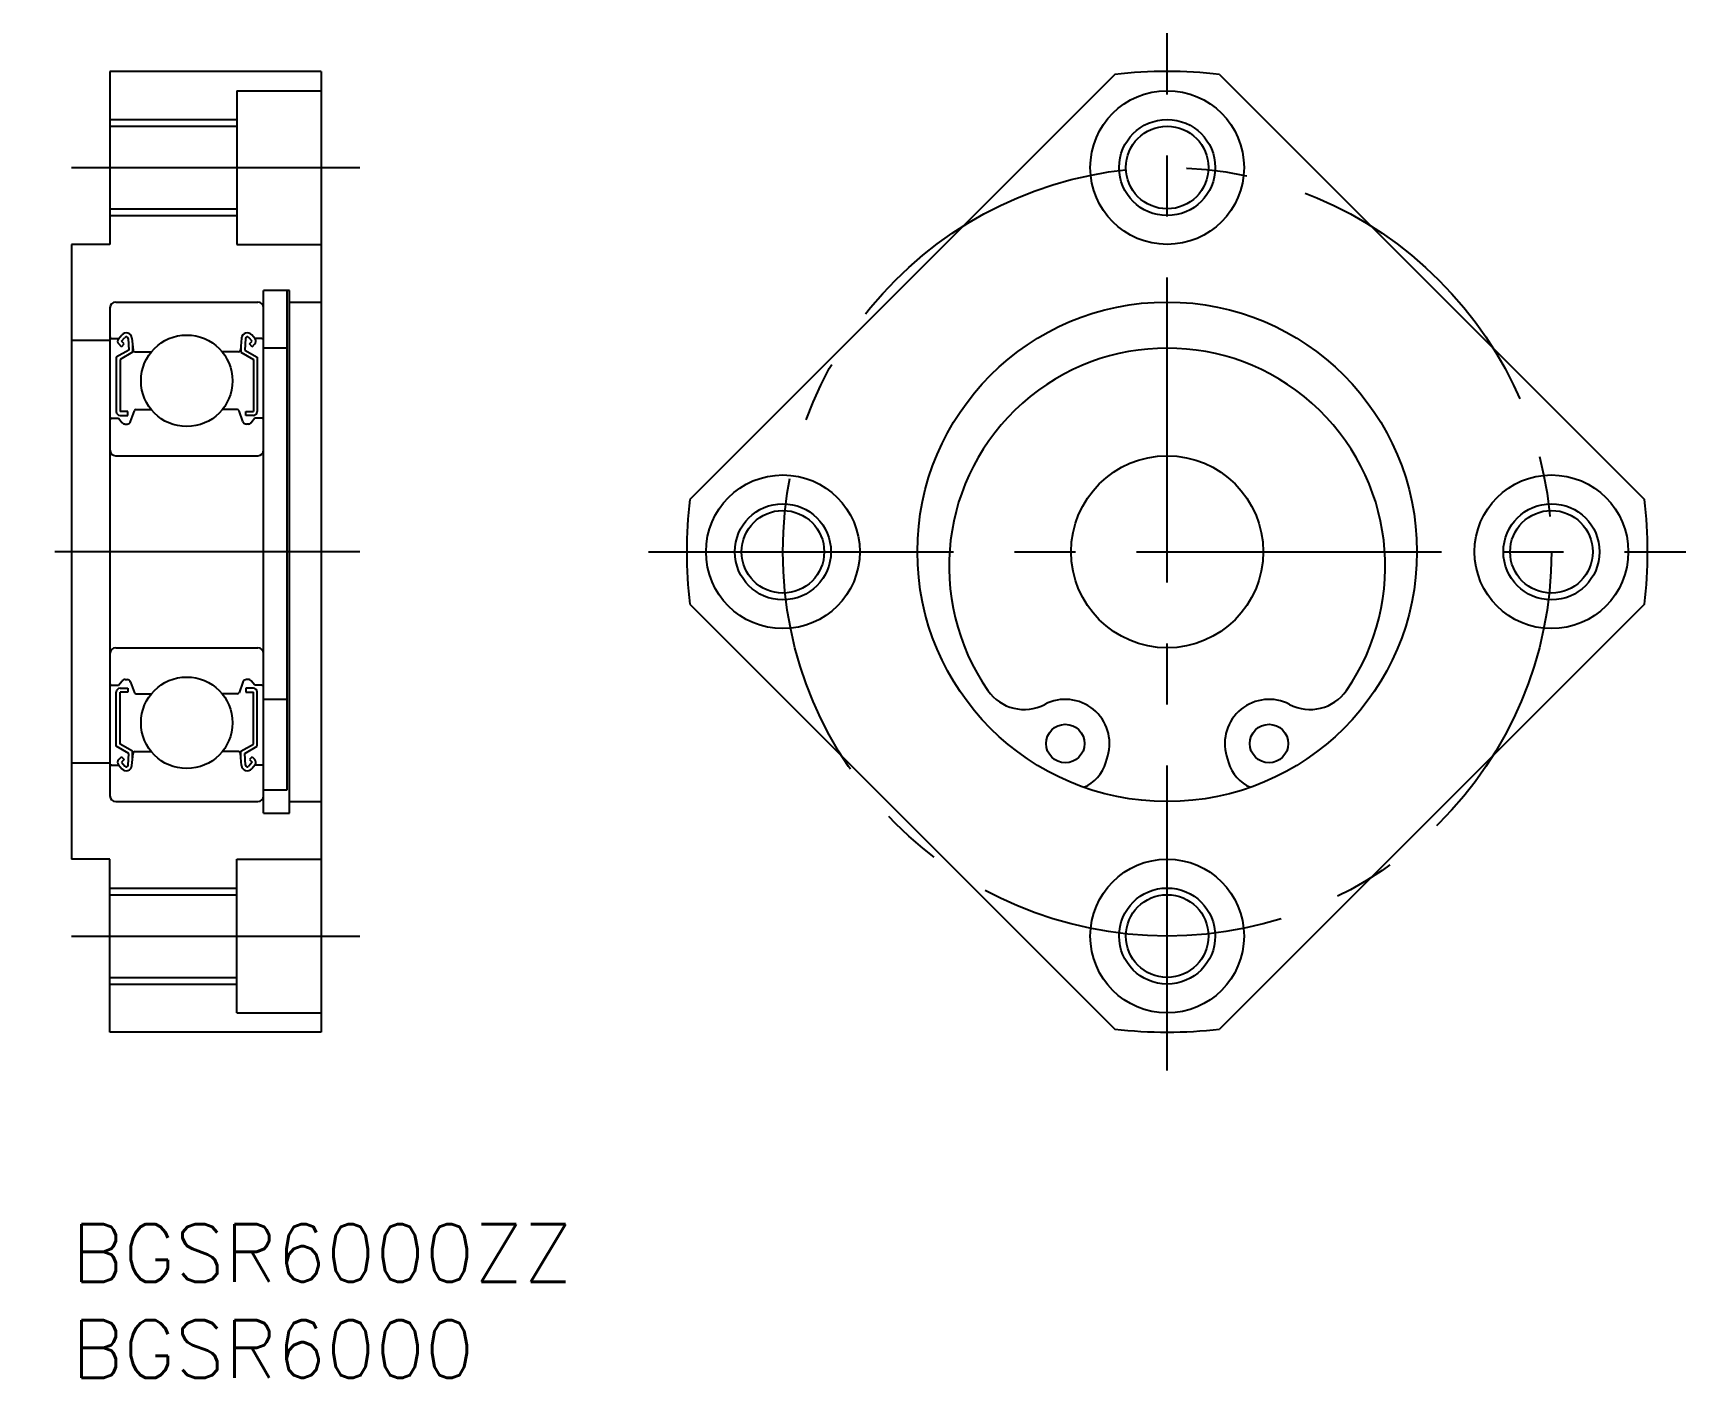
# Model space of a CAD drawing. Extents: x -2 to 84, y -8 to 62.
import ezdxf

# ---------------------------------------------------------------- set-up
doc = ezdxf.new("R2010")
doc.units = 0
doc.header["$LTSCALE"] = 0.5
doc.linetypes.add('CENTER', pattern=[50.8, 31.75, -6.35, 6.35, -6.35])
for name, color, linetype in [('MSM_CENTER', 1, 'CENTER'), ('MSM_CONTINUOUS', 7, 'CONTINUOUS'), ('MSM_NARROW', 5, 'CONTINUOUS'), ('MSM_PART_NUMBER', 7, 'CONTINUOUS')]:
    doc.layers.add(name, color=color, linetype=linetype)
doc.styles.get("Standard").update_dxf_attribs({"font": 'txt.shx', "height": 3, "bigfont": 'bigfont.shx'})

# ---------------------------------------------------------------- blocks, each defined once
blk = doc.blocks.new('*U4')
at = {"layer": 'MSM_PART_NUMBER'}
blk.add_text('BGSR6000ZZ', height=3, dxfattribs=at).set_placement((0, -3))
blk = doc.blocks.new('*U5')
at = {"layer": 'MSM_PART_NUMBER'}
blk.add_text('BGSR6000', height=3, dxfattribs=at).set_placement((0, -8))

msp = doc.modelspace()

# ---------------------------------------------------------------- linework, layer by layer
at = {"layer": 'MSM_CENTER'}
for p, q in [((57.025, 8), (57.025, 62)), ((0, 55), (15, 55)), ((15, 35), (-2, 35)), ((30.025, 35), (84.025, 35)), ((0, 15), (15, 15))]:
    msp.add_line(p, q, dxfattribs=at)
msp.add_circle((57.025, 35), 20, dxfattribs=at)
at = {"layer": 'MSM_CONTINUOUS'}
for p, q in [((13, 60), (2, 60)), ((2, 60), (2, 51)), ((13, 60), (13, 10)), ((54.299, 59.851), (32.174, 37.726)), ((59.751, 59.851), (81.876, 37.726)), ((8.6, 59), (8.6, 51)), ((8.6, 59), (13, 59)), ((2, 57.15), (8.6, 57.15)), ((2, 52.85), (8.6, 52.85)), ((3.65, 52.85), (3.65, 52.85)), ((0, 51), (0, 19)), ((2, 51), (0, 51)), ((8.6, 51), (13, 51)), ((10, 21.4), (10, 48.6)), ((11.35, 48.6, -0.1), (10, 48.6, -0.1)), ((11.2, 48.6), (11.2, 22.588)), ((11.35, 21.4, -0.1), (11.35, 48.6, -0.1)), ((2, 47.7), (2, 22.3)), ((2.3, 48), (9.7, 48)), ((11.35, 48, -0.1), (13, 48, -0.1)), ((2, 46), (0, 46)), ((2.1, 46.1), (2.46, 46.1)), ((2.448, 46.086), (2.619, 46.291)), ((2.602, 45.675), (2.46, 45.816)), ((2.602, 45.958), (2.772, 46.16)), ((2.743, 45.817), (2.602, 45.958)), ((2.602, 45.675), (2.743, 45.817)), ((2.948, 46.101), (2.981, 45.501)), ((3.148, 46.124), (3.203, 45.491)), ((3.181, 45.746), (3.181, 45.385)), ((8.852, 46.124), (8.797, 45.491)), ((8.819, 45.746), (8.819, 45.385)), ((9.052, 46.101), (9.019, 45.501)), ((9.398, 45.958), (9.228, 46.16)), ((9.257, 45.817), (9.398, 45.958)), ((9.398, 45.675), (9.257, 45.817)), ((9.552, 46.086), (9.381, 46.291)), ((9.398, 45.675), (9.54, 45.816)), ((9.9, 46.1), (9.54, 46.1)), ((11.2, 45.6, -0.1), (10, 45.6, -0.1)), ((2.981, 45.501), (2.331, 45.125)), ((2.331, 45.125), (2.331, 42.3)), ((3.181, 45.385), (2.531, 45.01)), ((2.531, 45.01), (2.531, 42.3)), ((3.303, 45.4), (4.151, 45.4)), ((8.697, 45.4), (7.849, 45.4)), ((8.819, 45.385), (9.469, 45.01)), ((9.019, 45.501), (9.669, 45.125)), ((9.469, 45.01), (9.469, 42.3)), ((9.669, 45.125), (9.669, 42.3)), ((2.931, 42.3), (2.531, 42.3)), ((2.931, 42.1), (2.931, 42.3)), ((3.079, 41.782), (3.28, 42.334)), ((3.374, 42.4), (4.151, 42.4)), ((8.626, 42.4), (7.849, 42.4)), ((8.921, 41.782), (8.72, 42.334)), ((9.069, 42.1), (9.069, 42.3)), ((9.069, 42.3), (9.469, 42.3)), ((2.1, 41.95), (2.45, 41.95)), ((2.45, 41.95), (2.642, 41.721)), ((2.531, 42.1), (2.931, 42.1)), ((2.795, 41.65), (2.891, 41.65)), ((9.469, 42.1), (9.069, 42.1)), ((9.205, 41.65), (9.109, 41.65)), ((9.55, 41.95), (9.358, 41.721)), ((9.9, 41.95), (9.55, 41.95)), ((2.3, 40), (9.7, 40)), ((32.174, 32.274), (54.299, 10.149)), ((81.876, 32.274), (59.751, 10.149)), ((2.3, 30), (9.7, 30)), ((2.1, 28.05), (2.45, 28.05)), ((2.331, 24.875), (2.331, 27.7)), ((2.45, 28.05), (2.642, 28.279)), ((2.531, 27.9), (2.931, 27.9)), ((2.531, 24.99), (2.531, 27.7)), ((2.931, 27.7), (2.531, 27.7)), ((2.795, 28.35), (2.891, 28.35)), ((2.931, 27.9), (2.931, 27.7)), ((3.079, 28.218), (3.28, 27.666)), ((3.374, 27.6), (4.151, 27.6)), ((8.626, 27.6), (7.849, 27.6)), ((8.921, 28.218), (8.72, 27.666)), ((9.069, 27.9), (9.069, 27.7)), ((9.469, 27.9), (9.069, 27.9)), ((9.069, 27.7), (9.469, 27.7)), ((9.205, 28.35), (9.109, 28.35)), ((9.55, 28.05), (9.358, 28.279)), ((9.469, 24.99), (9.469, 27.7)), ((9.9, 28.05), (9.55, 28.05)), ((9.669, 24.875), (9.669, 27.7)), ((11.2, 27.32, -0.1), (10, 27.32, -0.1)), ((3.181, 24.615), (2.531, 24.99)), ((8.819, 24.615), (9.469, 24.99)), ((2.981, 24.499), (2.331, 24.875)), ((2.602, 24.325), (2.46, 24.184)), ((2.602, 24.325), (2.743, 24.183)), ((2.743, 24.183), (2.602, 24.042)), ((2.948, 23.899), (2.981, 24.499)), ((3.148, 23.876), (3.203, 24.509)), ((3.181, 24.254), (3.181, 24.615)), ((3.303, 24.6), (4.151, 24.6)), ((8.697, 24.6), (7.849, 24.6)), ((8.852, 23.876), (8.797, 24.509)), ((8.819, 24.254), (8.819, 24.615)), ((9.019, 24.499), (9.669, 24.875)), ((9.052, 23.899), (9.019, 24.499)), ((9.398, 24.325), (9.257, 24.183)), ((9.257, 24.183), (9.398, 24.042)), ((9.398, 24.325), (9.54, 24.184)), ((53.832, 24.029), (53.933, 24.377)), ((60.116, 24.377), (60.218, 24.029)), ((2, 24), (0, 24)), ((2.1, 23.9), (2.46, 23.9)), ((2.448, 23.914), (2.619, 23.709)), ((2.602, 24.042), (2.772, 23.84)), ((9.398, 24.042), (9.228, 23.84)), ((9.552, 23.914), (9.381, 23.709)), ((9.9, 23.9), (9.54, 23.9)), ((11.2, 22.588, -0.1), (10, 22.588, -0.1)), ((2.3, 22), (9.7, 22)), ((11.35, 22, -0.1), (13, 22, -0.1)), ((10, 21.4, -0.1), (11.35, 21.4, -0.1)), ((2, 19), (0, 19)), ((2, 10), (2, 19)), ((8.6, 11), (8.6, 19)), ((8.6, 19), (13, 19)), ((2, 17.15), (8.6, 17.15)), ((2, 12.85), (8.6, 12.85)), ((8.6, 11), (13, 11)), ((13, 10), (2, 10))]:
    msp.add_line(p, q, dxfattribs=at)
for centre, radius in [((57.025, 55), 4), ((57.025, 55), 2.15), ((57.025, 35), 13), ((6, 43.9), 2.381), ((57.025, 35), 5), ((37.025, 35), 4), ((77.025, 35), 4), ((37.025, 35), 2.15), ((77.025, 35), 2.15), ((6, 26.1), 2.381), ((51.725, 25.02), 1), ((62.325, 25.02), 1), ((57.025, 15), 4), ((57.025, 15), 2.15)]:
    msp.add_circle(centre, radius, dxfattribs=at)
for centre, radius, start, end in [((57.025, 35), 25, 83.73942, 96.26058), ((2.3, 47.7), 0.3, 90, 180), ((9.7, 47.7), 0.3, 0, 90), ((2.1, 46.2), 0.1, 180, 270), ((2.602, 45.958), 0.2, 140.13695, 225.00202), ((2.849, 46.098), 0.3, 4.93539, 140.13695), ((2.849, 46.096), 0.1, 3.10166, 139.95027), ((9.151, 46.098), 0.3, 39.86305, 175.06461), ((9.151, 46.096), 0.1, 40.04973, 176.89834), ((9.398, 45.958), 0.2, 314.99798, 39.86305), ((9.9, 46.2), 0.1, 270, 0), ((57.025, 34.25), 11.35, 325.26437, 214.73563), ((3.303, 45.5), 0.1, 184.93539, 270), ((8.697, 45.5), 0.1, 270, 355.06461), ((2.531, 42.3), 0.2, 180, 270), ((3.374, 42.3), 0.1, 90, 159.99156), ((8.626, 42.3), 0.1, 20.00844, 90), ((9.469, 42.3), 0.2, 270, 0), ((2.1, 41.85), 0.1, 90, 180.81025), ((2.795, 41.85), 0.2, 219.97618, 270), ((2.891, 41.85), 0.2, 270, 339.99156), ((9.109, 41.85), 0.2, 200.00844, 270), ((9.205, 41.85), 0.2, 270, 320.02382), ((9.9, 41.85), 0.1, 359.18975, 90), ((2.3, 40.3), 0.3, 180, 270), ((9.7, 40.3), 0.3, 270, 0), ((57.025, 35), 25, 173.73942, 186.26058), ((57.025, 35), 25, 353.73942, 6.26058), ((2.3, 29.7), 0.3, 90, 180), ((9.7, 29.7), 0.3, 0, 90), ((2.1, 28.15), 0.1, 179.18975, 270), ((2.531, 27.7), 0.2, 90, 180), ((2.795, 28.15), 0.2, 90, 140.02382), ((2.891, 28.15), 0.2, 20.00844, 90), ((3.374, 27.7), 0.1, 200.00844, 270), ((8.626, 27.7), 0.1, 270, 339.99156), ((9.109, 28.15), 0.2, 90, 159.99156), ((9.205, 28.15), 0.2, 39.97618, 90), ((9.469, 27.7), 0.2, 0, 90), ((9.9, 28.15), 0.1, 270, 0.81025), ((49.588, 29.093), 2.3, 214.73562, 297.68488), ((64.462, 29.093), 2.3, 242.31512, 325.26437), ((51.725, 25.02), 2.3, 343.77291, 117.68488), ((62.325, 25.02), 2.3, 62.31512, 196.22709), ((2.602, 24.042), 0.2, 134.99798, 219.86305), ((3.303, 24.5), 0.1, 90, 175.06461), ((8.697, 24.5), 0.1, 4.93539, 90), ((9.398, 24.042), 0.2, 320.13695, 45.00202), ((2.1, 23.8), 0.1, 90, 180), ((2.849, 23.902), 0.3, 219.86305, 355.06461), ((2.849, 23.904), 0.1, 220.04973, 356.89834), ((9.151, 23.902), 0.3, 184.93539, 320.13695), ((9.151, 23.904), 0.1, 183.10166, 319.95027), ((9.9, 23.8), 0.1, 0, 90), ((51.911, 24.588), 2, 292.84658, 343.77291), ((62.138, 24.588), 2, 196.22709, 247.15342), ((2.3, 22.3), 0.3, 180, 270), ((9.7, 22.3), 0.3, 270, 0), ((57.025, 35), 25, 263.73942, 276.26058)]:
    msp.add_arc(centre, radius, start, end, dxfattribs=at)
at = {"layer": 'MSM_NARROW'}
for p, q in [((2, 57.5), (8.6, 57.5)), ((2, 52.5), (8.6, 52.5)), ((2, 17.5), (8.6, 17.5)), ((2, 12.5), (8.6, 12.5))]:
    msp.add_line(p, q, dxfattribs=at)
for centre in [(57.025, 55), (37.025, 35), (77.025, 35), (57.025, 15)]:
    msp.add_circle(centre, 2.5, dxfattribs=at)

# ---------------------------------------------------------------- block references
at = {"layer": 'MSM_CONTINUOUS'}
for name in ['*U4', '*U5']:
    msp.add_blockref(name, (0, 0), dxfattribs=at)

doc.saveas('drawing.dxf')
